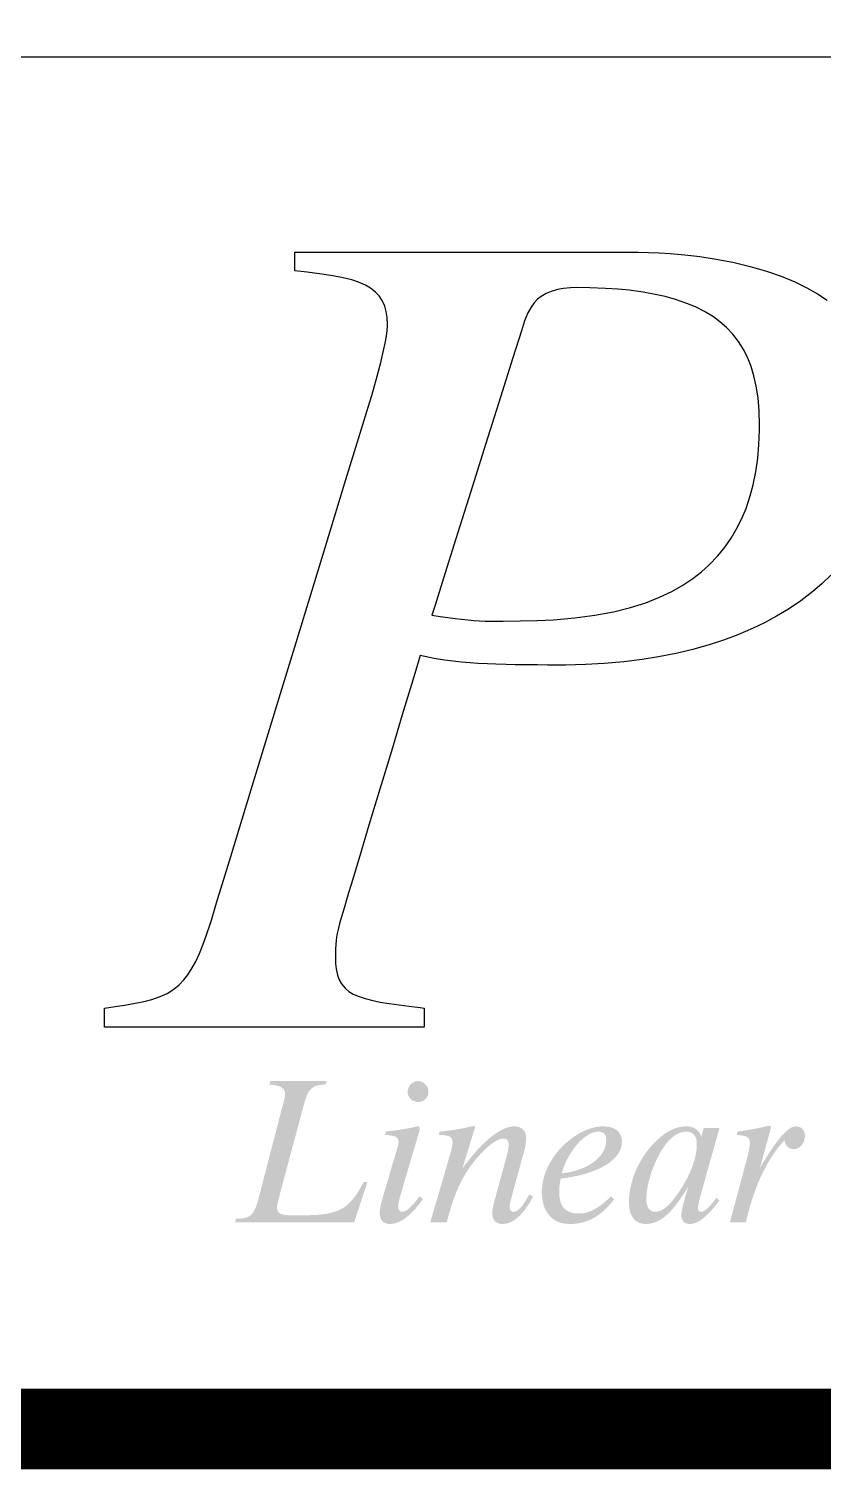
# Model space of a CAD drawing. Header units: millimetres. Extents: x 2335 to 2657, y 96 to 324.
# Drawn here: x 2480.76 to 2491.28, y 96.12 to 115.19 of the extents above; entities that cross this region are included whole.
import ezdxf

# ---------------------------------------------------------------- set-up
doc = ezdxf.new("R2010")
doc.units = ezdxf.units.MM
doc.header["$LTSCALE"] = 10
doc.layers.get('0').update_dxf_attribs({"linetype": 'CONTINUOUS'})
doc.layers.add('AM_4', color=3, linetype='CONTINUOUS', lineweight=25)

msp = doc.modelspace()

# ---------------------------------------------------------------- hatches: boundary and pattern name
h = msp.add_hatch(color=4)
edge = h.paths.add_edge_path()
edge.add_spline(control_points=[(2484.0879, 99.5035), (2484.0619, 99.5185), (2484.0485, 99.5484), (2484.0485, 99.6036), (2484.0587, 99.6453), (2484.0761, 99.7155)], knot_values=[0, 0, 0, 0, 0.7857143, 0.7857143, 1, 1, 1, 1], degree=3, periodic=0)
edge.add_spline(control_points=[(2484.0761, 99.7155), (2484.0824, 99.7328), (2484.0847, 99.7478), (2484.0863, 99.758)], knot_values=[0, 0, 0, 0, 1, 1, 1, 1], degree=3, periodic=0)
edge.add_spline(control_points=[(2484.0863, 99.758), (2484.195, 100.1632), (2484.3037, 100.5684), (2484.4125, 100.9736)], knot_values=[0, 0, 0, 0, 1, 1, 1, 1], degree=3, periodic=0)
edge.add_spline(control_points=[(2484.4125, 100.9736), (2484.4385, 101.0658), (2484.47, 101.128), (2484.5094, 101.1611)], knot_values=[0, 0, 0, 0, 1, 1, 1, 1], degree=3, periodic=0)
edge.add_spline(control_points=[(2484.5094, 101.1611), (2484.548, 101.1926), (2484.6086, 101.2092), (2484.689, 101.2116)], knot_values=[0, 0, 0, 0, 1, 1, 1, 1], degree=3, periodic=0)
edge.add_spline(control_points=[(2484.689, 101.2116), (2484.6953, 101.227), (2484.7016, 101.2425), (2484.7079, 101.258)], knot_values=[0, 0, 0, 0, 1, 1, 1, 1], degree=3, periodic=0)
edge.add_spline(control_points=[(2484.7079, 101.258), (2484.4589, 101.258), (2484.21, 101.258), (2483.961, 101.258)], knot_values=[0, 0, 0, 0, 1, 1, 1, 1], degree=3, periodic=0)
edge.add_spline(control_points=[(2483.961, 101.258), (2483.9566, 101.2425), (2483.9521, 101.227), (2483.9476, 101.2116)], knot_values=[0, 0, 0, 0, 1, 1, 1, 1], degree=3, periodic=0)
edge.add_spline(control_points=[(2483.9476, 101.2116), (2484.0241, 101.2045), (2484.0776, 101.1919), (2484.1091, 101.1729)], knot_values=[0, 0, 0, 0, 1, 1, 1, 1], degree=3, periodic=0)
edge.add_spline(control_points=[(2484.1091, 101.1729), (2484.1414, 101.1525), (2484.1556, 101.1209), (2484.1556, 101.0658), (2484.154, 101.05), (2484.1501, 101.0327)], knot_values=[0, 0, 0, 0, 0.7285714, 0.7285714, 1, 1, 1, 1], degree=3, periodic=0)
edge.add_spline(control_points=[(2484.1501, 101.0327), (2484.147, 101.013), (2484.1383, 100.9823), (2484.1265, 100.9421)], knot_values=[0, 0, 0, 0, 1, 1, 1, 1], degree=3, periodic=0)
edge.add_spline(control_points=[(2484.1265, 100.9421), (2484.017, 100.5209), (2483.9074, 100.0997), (2483.7719, 99.5784), (2483.7389, 99.5138), (2483.701, 99.4823)], knot_values=[0, 0, 0, 0, 0.8080655, 0.8080655, 1, 1, 1, 1], degree=3, periodic=0)
edge.add_spline(control_points=[(2483.701, 99.4823), (2483.664, 99.4492), (2483.6033, 99.4334), (2483.5167, 99.4342)], knot_values=[0, 0, 0, 0, 1, 1, 1, 1], degree=3, periodic=0)
edge.add_spline(control_points=[(2483.5049, 99.4342), (2483.5012, 99.419), (2483.4975, 99.4037), (2483.4938, 99.3885)], knot_values=[0, 0, 0, 0, 1, 1, 1, 1], degree=3, periodic=0)
edge.add_spline(control_points=[(2483.4938, 99.3885), (2484.0193, 99.3885), (2484.5448, 99.3885), (2485.0703, 99.3885)], knot_values=[0, 0, 0, 0, 1, 1, 1, 1], degree=3, periodic=0)
edge.add_spline(control_points=[(2485.0703, 99.3885), (2485.1294, 99.5655), (2485.1885, 99.7425), (2485.2476, 99.9195)], knot_values=[0, 0, 0, 0, 1, 1, 1, 1], degree=3, periodic=0)
edge.add_spline(control_points=[(2485.2476, 99.9195), (2485.2302, 99.9195), (2485.2129, 99.9195), (2485.1956, 99.9195)], knot_values=[0, 0, 0, 0, 1, 1, 1, 1], degree=3, periodic=0)
edge.add_spline(control_points=[(2485.1956, 99.9195), (2485.1136, 99.7501), (2485.0211, 99.6357), (2484.8166, 99.5098), (2484.6559, 99.4807), (2484.3754, 99.4807), (2484.3108, 99.4807), (2484.2462, 99.4807)], knot_values=[0, 0, 0, 0, 0.4340809, 0.4340809, 0.8696505, 0.8696505, 1, 1, 1, 1], degree=3, periodic=0)
edge.add_spline(control_points=[(2484.2462, 99.4807), (2484.1674, 99.4791), (2484.1139, 99.4862), (2484.0879, 99.5035)], knot_values=[0, 0, 0, 0, 1, 1, 1, 1], degree=3, periodic=0)
h = msp.add_hatch(color=4)
edge = h.paths.add_edge_path()
edge.add_spline(control_points=[(2486.0149, 101.0185), (2486.0425, 101.0445), (2486.0551, 101.0776), (2486.0551, 101.154), (2486.0425, 101.1856), (2486.0133, 101.2147)], knot_values=[0, 0, 0, 0, 0.5257732, 0.5257732, 1, 1, 1, 1], degree=3, periodic=0)
edge.add_spline(control_points=[(2486.0133, 101.2147), (2485.9866, 101.2423), (2485.9527, 101.2565), (2485.9156, 101.258)], knot_values=[0, 0, 0, 0, 1, 1, 1, 1], degree=3, periodic=0)
edge.add_spline(control_points=[(2485.9156, 101.258), (2485.881, 101.2565), (2485.8503, 101.2423), (2485.8219, 101.2131)], knot_values=[0, 0, 0, 0, 1, 1, 1, 1], degree=3, periodic=0)
edge.add_spline(control_points=[(2485.8219, 101.2131), (2485.7927, 101.184), (2485.7786, 101.1525), (2485.7786, 101.0792), (2485.7927, 101.0461), (2485.8203, 101.0201)], knot_values=[0, 0, 0, 0, 0.4731183, 0.4731183, 1, 1, 1, 1], degree=3, periodic=0)
edge.add_spline(control_points=[(2485.8203, 101.0201), (2485.8479, 100.9925), (2485.8794, 100.9791), (2485.9156, 100.9807)], knot_values=[0, 0, 0, 0, 1, 1, 1, 1], degree=3, periodic=0)
edge.add_spline(control_points=[(2485.9156, 100.9807), (2485.9558, 100.9791), (2485.9889, 100.9925), (2486.0149, 101.0185)], knot_values=[0, 0, 0, 0, 1, 1, 1, 1], degree=3, periodic=0)
h = msp.add_hatch(color=4)
edge = h.paths.add_edge_path()
edge.add_spline(control_points=[(2485.9298, 100.5773), (2485.933, 100.5868), (2485.9353, 100.5955), (2485.9369, 100.6041)], knot_values=[0, 0, 0, 0, 1, 1, 1, 1], degree=3, periodic=0)
edge.add_spline(control_points=[(2485.9369, 100.6041), (2485.9401, 100.6104), (2485.9401, 100.6175), (2485.9401, 100.6333), (2485.9385, 100.6404), (2485.933, 100.6475)], knot_values=[0, 0, 0, 0, 0.45, 0.45, 1, 1, 1, 1], degree=3, periodic=0)
edge.add_spline(control_points=[(2485.933, 100.6475), (2485.9275, 100.6538), (2485.9196, 100.6561), (2485.9101, 100.6577)], knot_values=[0, 0, 0, 0, 1, 1, 1, 1], degree=3, periodic=0)
edge.add_spline(control_points=[(2485.9101, 100.6577), (2485.907, 100.6561), (2485.8936, 100.6538), (2485.8676, 100.6475)], knot_values=[0, 0, 0, 0, 1, 1, 1, 1], degree=3, periodic=0)
edge.add_spline(control_points=[(2485.8676, 100.6475), (2485.7471, 100.6215), (2485.6194, 100.6018), (2485.4902, 100.5884)], knot_values=[0, 0, 0, 0, 1, 1, 1, 1], degree=3, periodic=0)
edge.add_spline(control_points=[(2485.4902, 100.5884), (2485.4868, 100.5731), (2485.4834, 100.5579), (2485.48, 100.5427)], knot_values=[0, 0, 0, 0, 1, 1, 1, 1], degree=3, periodic=0)
edge.add_spline(control_points=[(2485.48, 100.5427), (2485.5462, 100.5411), (2485.5942, 100.534), (2485.6194, 100.519)], knot_values=[0, 0, 0, 0, 1, 1, 1, 1], degree=3, periodic=0)
edge.add_spline(control_points=[(2485.6194, 100.519), (2485.6454, 100.5049), (2485.6588, 100.4804), (2485.6588, 100.4324), (2485.6533, 100.4024), (2485.6399, 100.3591)], knot_values=[0, 0, 0, 0, 0.6557377, 0.6557377, 1, 1, 1, 1], degree=3, periodic=0)
edge.add_spline(control_points=[(2485.6399, 100.3591), (2485.6394, 100.3581), (2485.6389, 100.357), (2485.6383, 100.356)], knot_values=[0, 0, 0, 0, 1, 1, 1, 1], degree=3, periodic=0)
edge.add_spline(control_points=[(2485.6383, 100.356), (2485.5779, 100.1516), (2485.5175, 99.9473), (2485.4571, 99.743)], knot_values=[0, 0, 0, 0, 1, 1, 1, 1], degree=3, periodic=0)
edge.add_spline(control_points=[(2485.4571, 99.743), (2485.4398, 99.68), (2485.4264, 99.6319), (2485.4193, 99.5989)], knot_values=[0, 0, 0, 0, 1, 1, 1, 1], degree=3, periodic=0)
edge.add_spline(control_points=[(2485.4193, 99.5989), (2485.4138, 99.5642), (2485.4091, 99.5358), (2485.4091, 99.4633), (2485.4209, 99.4255), (2485.4666, 99.3767), (2485.5005, 99.3649), (2485.61, 99.3649), (2485.6801, 99.3909), (2485.7541, 99.4476)], knot_values=[0, 0, 0, 0, 0.1192404, 0.1192404, 0.3656705, 0.3656705, 0.6121007, 0.6121007, 1, 1, 1, 1], degree=3, periodic=0)
edge.add_spline(control_points=[(2485.7541, 99.4476), (2485.829, 99.5019), (2485.9038, 99.5847), (2485.9818, 99.6942)], knot_values=[0, 0, 0, 0, 1, 1, 1, 1], degree=3, periodic=0)
edge.add_spline(control_points=[(2485.9818, 99.6942), (2485.9669, 99.7076), (2485.9519, 99.721), (2485.9369, 99.7344)], knot_values=[0, 0, 0, 0, 1, 1, 1, 1], degree=3, periodic=0)
edge.add_spline(control_points=[(2485.9369, 99.7344), (2485.8912, 99.6682), (2485.8495, 99.6162), (2485.8085, 99.5799)], knot_values=[0, 0, 0, 0, 1, 1, 1, 1], degree=3, periodic=0)
edge.add_spline(control_points=[(2485.8085, 99.5799), (2485.7683, 99.5429), (2485.7352, 99.5256), (2485.7092, 99.5272)], knot_values=[0, 0, 0, 0, 1, 1, 1, 1], degree=3, periodic=0)
edge.add_spline(control_points=[(2485.7092, 99.5272), (2485.6919, 99.5256), (2485.6793, 99.5311), (2485.6691, 99.5453)], knot_values=[0, 0, 0, 0, 1, 1, 1, 1], degree=3, periodic=0)
edge.add_spline(control_points=[(2485.6691, 99.5453), (2485.6588, 99.5587), (2485.6533, 99.5784), (2485.6533, 99.6146), (2485.6557, 99.6296), (2485.6588, 99.6469)], knot_values=[0, 0, 0, 0, 0.7608696, 0.7608696, 1, 1, 1, 1], degree=3, periodic=0)
edge.add_spline(control_points=[(2485.6588, 99.6469), (2485.6628, 99.6635), (2485.6691, 99.6855), (2485.6746, 99.7131)], knot_values=[0, 0, 0, 0, 1, 1, 1, 1], degree=3, periodic=0)
edge.add_spline(control_points=[(2485.6746, 99.7131), (2485.7597, 100.0012), (2485.8447, 100.2893), (2485.9298, 100.5773)], knot_values=[0, 0, 0, 0, 1, 1, 1, 1], degree=3, periodic=0)
h = msp.add_hatch(color=4)
edge = h.paths.add_edge_path()
edge.add_spline(control_points=[(2487.3393, 100.4056), (2487.3448, 100.4426), (2487.3479, 100.4773), (2487.3479, 100.5553), (2487.3353, 100.5915), (2487.2802, 100.6435), (2487.2416, 100.6561), (2487.1912, 100.6577)], knot_values=[0, 0, 0, 0, 0.2531646, 0.2531646, 0.6265823, 0.6265823, 1, 1, 1, 1], degree=3, periodic=0)
edge.add_spline(control_points=[(2487.1912, 100.6577), (2487.1013, 100.6561), (2486.995, 100.6082), (2486.7594, 100.415), (2486.6342, 100.2788), (2486.5042, 100.0991)], knot_values=[0, 0, 0, 0, 0.4983683, 0.4983683, 1, 1, 1, 1], degree=3, periodic=0)
edge.add_spline(control_points=[(2486.5042, 100.0991), (2486.5546, 100.2622), (2486.605, 100.4253), (2486.6554, 100.5884)], knot_values=[0, 0, 0, 0, 1, 1, 1, 1], degree=3, periodic=0)
edge.add_spline(control_points=[(2486.6554, 100.5884), (2486.6617, 100.6026), (2486.6657, 100.6128), (2486.6672, 100.6215)], knot_values=[0, 0, 0, 0, 1, 1, 1, 1], degree=3, periodic=0)
edge.add_spline(control_points=[(2486.6672, 100.6215), (2486.6696, 100.6278), (2486.6712, 100.6333), (2486.6712, 100.6459), (2486.6712, 100.6522), (2486.6688, 100.6561)], knot_values=[0, 0, 0, 0, 0.3125, 0.3125, 1, 1, 1, 1], degree=3, periodic=0)
edge.add_spline(control_points=[(2486.6688, 100.6561), (2486.6657, 100.6593), (2486.6617, 100.6609), (2486.6554, 100.6624)], knot_values=[0, 0, 0, 0, 1, 1, 1, 1], degree=3, periodic=0)
edge.add_spline(control_points=[(2486.6554, 100.6624), (2486.6531, 100.6609), (2486.6365, 100.6577), (2486.6097, 100.6538)], knot_values=[0, 0, 0, 0, 1, 1, 1, 1], degree=3, periodic=0)
edge.add_spline(control_points=[(2486.6097, 100.6538), (2486.4766, 100.6215), (2486.3395, 100.6002), (2486.2008, 100.5884)], knot_values=[0, 0, 0, 0, 1, 1, 1, 1], degree=3, periodic=0)
edge.add_spline(control_points=[(2486.2008, 100.5884), (2486.198, 100.5731), (2486.1951, 100.5579), (2486.1922, 100.5427)], knot_values=[0, 0, 0, 0, 1, 1, 1, 1], degree=3, periodic=0)
edge.add_spline(control_points=[(2486.1922, 100.5427), (2486.2001, 100.5427), (2486.2079, 100.5427), (2486.2158, 100.5427)], knot_values=[0, 0, 0, 0, 1, 1, 1, 1], degree=3, periodic=0)
edge.add_spline(control_points=[(2486.2158, 100.5427), (2486.2749, 100.5411), (2486.3167, 100.534), (2486.3395, 100.519)], knot_values=[0, 0, 0, 0, 1, 1, 1, 1], degree=3, periodic=0)
edge.add_spline(control_points=[(2486.3395, 100.519), (2486.3624, 100.5049), (2486.3742, 100.482), (2486.3742, 100.4324), (2486.371, 100.408), (2486.3655, 100.3796)], knot_values=[0, 0, 0, 0, 0.6190476, 0.6190476, 1, 1, 1, 1], degree=3, periodic=0)
edge.add_spline(control_points=[(2486.3655, 100.3796), (2486.36, 100.3489), (2486.3513, 100.3158), (2486.3395, 100.2788)], knot_values=[0, 0, 0, 0, 1, 1, 1, 1], degree=3, periodic=0)
edge.add_spline(control_points=[(2486.3395, 100.2788), (2486.2526, 99.982), (2486.1657, 99.6853), (2486.0787, 99.3885)], knot_values=[0, 0, 0, 0, 1, 1, 1, 1], degree=3, periodic=0)
edge.add_spline(control_points=[(2486.0787, 99.3885), (2486.1517, 99.3885), (2486.2247, 99.3885), (2486.2977, 99.3885)], knot_values=[0, 0, 0, 0, 1, 1, 1, 1], degree=3, periodic=0)
edge.add_spline(control_points=[(2486.2977, 99.3885), (2486.3482, 99.5815), (2486.3996, 99.7378), (2486.5097, 99.977), (2486.5753, 100.087), (2486.7334, 100.2827), (2486.8067, 100.3591), (2486.8752, 100.4143)], knot_values=[0, 0, 0, 0, 0.3373165, 0.3373165, 0.6665501, 0.6665501, 1, 1, 1, 1], degree=3, periodic=0)
edge.add_spline(control_points=[(2486.8752, 100.4143), (2486.9438, 100.467), (2487.0005, 100.4946), (2487.0454, 100.4962)], knot_values=[0, 0, 0, 0, 1, 1, 1, 1], degree=3, periodic=0)
edge.add_spline(control_points=[(2487.0454, 100.4962), (2487.0698, 100.4946), (2487.0887, 100.4875), (2487.0998, 100.4749)], knot_values=[0, 0, 0, 0, 1, 1, 1, 1], degree=3, periodic=0)
edge.add_spline(control_points=[(2487.0998, 100.4749), (2487.1116, 100.46), (2487.1171, 100.4403), (2487.1171, 100.3922), (2487.1141, 100.3693), (2487.1029, 100.3118), (2487.0943, 100.2724), (2487.0328, 100.0484), (2486.9847, 99.8733), (2486.9367, 99.6981)], knot_values=[0, 0, 0, 0, 0.2199794, 0.2199794, 0.3626687, 0.3626687, 0.5016366, 0.5016366, 1, 1, 1, 1], degree=3, periodic=0)
edge.add_spline(control_points=[(2486.9367, 99.6981), (2486.9257, 99.6524), (2486.9154, 99.613), (2486.9091, 99.5831)], knot_values=[0, 0, 0, 0, 1, 1, 1, 1], degree=3, periodic=0)
edge.add_spline(control_points=[(2486.9091, 99.5831), (2486.9036, 99.5516), (2486.8997, 99.5272), (2486.8997, 99.4618), (2486.9123, 99.4271), (2486.9351, 99.4027)], knot_values=[0, 0, 0, 0, 0.2891566, 0.2891566, 1, 1, 1, 1], degree=3, periodic=0)
edge.add_spline(control_points=[(2486.9351, 99.4027), (2486.9603, 99.3767), (2486.9934, 99.3649), (2487.1053, 99.3649), (2487.1738, 99.3924), (2487.24, 99.4531)], knot_values=[0, 0, 0, 0, 0.3732394, 0.3732394, 1, 1, 1, 1], degree=3, periodic=0)
edge.add_spline(control_points=[(2487.24, 99.4531), (2487.3062, 99.5106), (2487.3739, 99.602), (2487.4401, 99.7257)], knot_values=[0, 0, 0, 0, 1, 1, 1, 1], degree=3, periodic=0)
edge.add_spline(control_points=[(2487.4401, 99.7257), (2487.4238, 99.7365), (2487.4075, 99.7472), (2487.3913, 99.758)], knot_values=[0, 0, 0, 0, 1, 1, 1, 1], degree=3, periodic=0)
edge.add_spline(control_points=[(2487.3913, 99.758), (2487.3479, 99.6768), (2487.3093, 99.6193), (2487.2762, 99.5815)], knot_values=[0, 0, 0, 0, 1, 1, 1, 1], degree=3, periodic=0)
edge.add_spline(control_points=[(2487.2762, 99.5815), (2487.2424, 99.5445), (2487.2124, 99.5256), (2487.1864, 99.5272)], knot_values=[0, 0, 0, 0, 1, 1, 1, 1], degree=3, periodic=0)
edge.add_spline(control_points=[(2487.1864, 99.5272), (2487.1691, 99.5256), (2487.1549, 99.5311), (2487.1447, 99.5429)], knot_values=[0, 0, 0, 0, 1, 1, 1, 1], degree=3, periodic=0)
edge.add_spline(control_points=[(2487.1447, 99.5429), (2487.136, 99.5524), (2487.1305, 99.5689), (2487.1305, 99.6036), (2487.1329, 99.6217), (2487.1376, 99.6453)], knot_values=[0, 0, 0, 0, 0.6136364, 0.6136364, 1, 1, 1, 1], degree=3, periodic=0)
edge.add_spline(control_points=[(2487.1376, 99.6453), (2487.1431, 99.6666), (2487.1518, 99.7013), (2487.1636, 99.7478)], knot_values=[0, 0, 0, 0, 1, 1, 1, 1], degree=3, periodic=0)
edge.add_spline(control_points=[(2487.1636, 99.7478), (2487.2124, 99.9266), (2487.2613, 100.1054), (2487.3101, 100.2843)], knot_values=[0, 0, 0, 0, 1, 1, 1, 1], degree=3, periodic=0)
edge.add_spline(control_points=[(2487.3101, 100.2843), (2487.3235, 100.326), (2487.3338, 100.3662), (2487.3393, 100.4056)], knot_values=[0, 0, 0, 0, 1, 1, 1, 1], degree=3, periodic=0)
h = msp.add_hatch(color=4)
edge = h.paths.add_edge_path()
edge.add_spline(control_points=[(2487.8065, 99.9652), (2488.0593, 99.9959), (2488.2567, 100.0556), (2488.5454, 100.2323), (2488.6171, 100.3363), (2488.6171, 100.519), (2488.5959, 100.5687), (2488.5525, 100.6041)], knot_values=[0, 0, 0, 0, 0.3964165, 0.3964165, 0.7918678, 0.7918678, 1, 1, 1, 1], degree=3, periodic=0)
edge.add_spline(control_points=[(2488.5525, 100.6041), (2488.5092, 100.6388), (2488.4462, 100.6561), (2488.3635, 100.6577)], knot_values=[0, 0, 0, 0, 1, 1, 1, 1], degree=3, periodic=0)
edge.add_spline(control_points=[(2488.3635, 100.6577), (2488.2752, 100.6561), (2488.183, 100.6301), (2488.0853, 100.5813)], knot_values=[0, 0, 0, 0, 1, 1, 1, 1], degree=3, periodic=0)
edge.add_spline(control_points=[(2488.0853, 100.5813), (2487.9869, 100.5309), (2487.8963, 100.4615), (2487.8112, 100.3749)], knot_values=[0, 0, 0, 0, 1, 1, 1, 1], degree=3, periodic=0)
edge.add_spline(control_points=[(2487.8112, 100.3749), (2487.73, 100.2866), (2487.667, 100.1921), (2487.6221, 100.0905)], knot_values=[0, 0, 0, 0, 1, 1, 1, 1], degree=3, periodic=0)
edge.add_spline(control_points=[(2487.6221, 100.0905), (2487.5788, 99.9873), (2487.5575, 99.8856), (2487.5559, 99.7864)], knot_values=[0, 0, 0, 0, 1, 1, 1, 1], degree=3, periodic=0)
edge.add_spline(control_points=[(2487.5559, 99.7864), (2487.5575, 99.6524), (2487.5906, 99.5484), (2487.6568, 99.4752)], knot_values=[0, 0, 0, 0, 1, 1, 1, 1], degree=3, periodic=0)
edge.add_spline(control_points=[(2487.6568, 99.4752), (2487.7229, 99.3995), (2487.8151, 99.3649), (2488.0444, 99.3649), (2488.148, 99.3907), (2488.3359, 99.4949), (2488.4273, 99.5784), (2488.5139, 99.691)], knot_values=[0, 0, 0, 0, 0.3445144, 0.3445144, 0.6728436, 0.6728436, 1, 1, 1, 1], degree=3, periodic=0)
edge.add_spline(control_points=[(2488.5139, 99.691), (2488.5008, 99.7055), (2488.4877, 99.7199), (2488.4745, 99.7344)], knot_values=[0, 0, 0, 0, 1, 1, 1, 1], degree=3, periodic=0)
edge.add_spline(control_points=[(2488.4745, 99.7344), (2488.4028, 99.6579), (2488.3288, 99.6004), (2488.2555, 99.561)], knot_values=[0, 0, 0, 0, 1, 1, 1, 1], degree=3, periodic=0)
edge.add_spline(control_points=[(2488.2555, 99.561), (2488.183, 99.5209), (2488.1129, 99.5019), (2488.046, 99.5035)], knot_values=[0, 0, 0, 0, 1, 1, 1, 1], degree=3, periodic=0)
edge.add_spline(control_points=[(2488.046, 99.5035), (2487.9593, 99.5019), (2487.8947, 99.5256), (2487.8514, 99.5744)], knot_values=[0, 0, 0, 0, 1, 1, 1, 1], degree=3, periodic=0)
edge.add_spline(control_points=[(2487.8514, 99.5744), (2487.808, 99.6209), (2487.7868, 99.6926), (2487.7868, 99.8084), (2487.7883, 99.8328), (2487.7907, 99.8644)], knot_values=[0, 0, 0, 0, 0.8367347, 0.8367347, 1, 1, 1, 1], degree=3, periodic=0)
edge.add_spline(control_points=[(2487.7907, 99.8644), (2487.7938, 99.8935), (2487.7994, 99.9282), (2487.8065, 99.9652)], knot_values=[0, 0, 0, 0, 1, 1, 1, 1], degree=3, periodic=0)
edge = h.paths.add_edge_path(flags=16)
edge.add_spline(control_points=[(2488.3824, 100.56), (2488.4013, 100.5395), (2488.4099, 100.5135), (2488.4099, 100.3678), (2488.3564, 100.2709), (2488.25, 100.1905)], knot_values=[0, 0, 0, 0, 0.2162162, 0.2162162, 1, 1, 1, 1], degree=3, periodic=0)
edge.add_spline(control_points=[(2488.25, 100.1905), (2488.1429, 100.1078), (2488.0003, 100.0566), (2487.8183, 100.0345)], knot_values=[0, 0, 0, 0, 1, 1, 1, 1], degree=3, periodic=0)
edge.add_spline(control_points=[(2487.8183, 100.0345), (2487.8687, 100.1945), (2487.9412, 100.3276), (2488.0349, 100.4316)], knot_values=[0, 0, 0, 0, 1, 1, 1, 1], degree=3, periodic=0)
edge.add_spline(control_points=[(2488.0349, 100.4316), (2488.1303, 100.5348), (2488.2209, 100.5868), (2488.3075, 100.5884)], knot_values=[0, 0, 0, 0, 1, 1, 1, 1], degree=3, periodic=0)
edge.add_spline(control_points=[(2488.3075, 100.5884), (2488.339, 100.5868), (2488.365, 100.5773), (2488.3824, 100.56)], knot_values=[0, 0, 0, 0, 1, 1, 1, 1], degree=3, periodic=0)
h = msp.add_hatch(color=4)
edge = h.paths.add_edge_path()
edge.add_spline(control_points=[(2489.91, 100.6349), (2489.8406, 100.6349), (2489.7713, 100.6349), (2489.702, 100.6349)], knot_values=[0, 0, 0, 0, 1, 1, 1, 1], degree=3, periodic=0)
edge.add_spline(control_points=[(2489.702, 100.6349), (2489.6904, 100.5957), (2489.6789, 100.5566), (2489.6673, 100.5175)], knot_values=[0, 0, 0, 0, 1, 1, 1, 1], degree=3, periodic=0)
edge.add_spline(control_points=[(2489.6673, 100.5175), (2489.6587, 100.5608), (2489.6358, 100.5947), (2489.6011, 100.6199)], knot_values=[0, 0, 0, 0, 1, 1, 1, 1], degree=3, periodic=0)
edge.add_spline(control_points=[(2489.6011, 100.6199), (2489.5665, 100.6435), (2489.5216, 100.6561), (2489.4672, 100.6577)], knot_values=[0, 0, 0, 0, 1, 1, 1, 1], degree=3, periodic=0)
edge.add_spline(control_points=[(2489.4672, 100.6577), (2489.3806, 100.6561), (2489.2939, 100.6278), (2489.2057, 100.5726)], knot_values=[0, 0, 0, 0, 1, 1, 1, 1], degree=3, periodic=0)
edge.add_spline(control_points=[(2489.2057, 100.5726), (2489.1198, 100.5167), (2489.0347, 100.4355), (2488.9504, 100.33)], knot_values=[0, 0, 0, 0, 1, 1, 1, 1], degree=3, periodic=0)
edge.add_spline(control_points=[(2488.9504, 100.33), (2488.8755, 100.2291), (2488.8165, 100.1196), (2488.7731, 100.0014)], knot_values=[0, 0, 0, 0, 1, 1, 1, 1], degree=3, periodic=0)
edge.add_spline(control_points=[(2488.7731, 100.0014), (2488.7329, 99.8817), (2488.7109, 99.7659), (2488.7101, 99.6564)], knot_values=[0, 0, 0, 0, 1, 1, 1, 1], degree=3, periodic=0)
edge.add_spline(control_points=[(2488.7101, 99.6564), (2488.7109, 99.561), (2488.7314, 99.4893), (2488.7692, 99.4405)], knot_values=[0, 0, 0, 0, 1, 1, 1, 1], degree=3, periodic=0)
edge.add_spline(control_points=[(2488.7692, 99.4405), (2488.8078, 99.3885), (2488.8629, 99.3649), (2489.0268, 99.3649), (2489.1162, 99.4016), (2489.2923, 99.5555), (2489.3908, 99.6839), (2489.4987, 99.8644)], knot_values=[0, 0, 0, 0, 0.2814038, 0.2814038, 0.6432088, 0.6432088, 1, 1, 1, 1], degree=3, periodic=0)
edge.add_spline(control_points=[(2489.4987, 99.8644), (2489.4625, 99.7462), (2489.4381, 99.6595), (2489.4255, 99.6059)], knot_values=[0, 0, 0, 0, 1, 1, 1, 1], degree=3, periodic=0)
edge.add_spline(control_points=[(2489.4255, 99.6059), (2489.4121, 99.5516), (2489.405, 99.5122), (2489.405, 99.4444), (2489.4152, 99.4145), (2489.4341, 99.394)], knot_values=[0, 0, 0, 0, 0.3604651, 0.3604651, 1, 1, 1, 1], degree=3, periodic=0)
edge.add_spline(control_points=[(2489.4341, 99.394), (2489.4538, 99.3735), (2489.4814, 99.3649), (2489.5728, 99.3649), (2489.6319, 99.3901), (2489.6965, 99.4429)], knot_values=[0, 0, 0, 0, 0.3965517, 0.3965517, 1, 1, 1, 1], degree=3, periodic=0)
edge.add_spline(control_points=[(2489.6965, 99.4429), (2489.7627, 99.4949), (2489.832, 99.5729), (2489.9068, 99.6768)], knot_values=[0, 0, 0, 0, 1, 1, 1, 1], degree=3, periodic=0)
edge.add_spline(control_points=[(2489.9068, 99.6768), (2489.894, 99.6884), (2489.8811, 99.7), (2489.8682, 99.7115)], knot_values=[0, 0, 0, 0, 1, 1, 1, 1], degree=3, periodic=0)
edge.add_spline(control_points=[(2489.8682, 99.7115), (2489.8194, 99.6438), (2489.7784, 99.5957), (2489.7469, 99.5689)], knot_values=[0, 0, 0, 0, 1, 1, 1, 1], degree=3, periodic=0)
edge.add_spline(control_points=[(2489.7469, 99.5689), (2489.717, 99.5398), (2489.691, 99.5256), (2489.6705, 99.5272)], knot_values=[0, 0, 0, 0, 1, 1, 1, 1], degree=3, periodic=0)
edge.add_spline(control_points=[(2489.6705, 99.5272), (2489.6579, 99.5256), (2489.6461, 99.5279), (2489.6374, 99.5366)], knot_values=[0, 0, 0, 0, 1, 1, 1, 1], degree=3, periodic=0)
edge.add_spline(control_points=[(2489.6374, 99.5366), (2489.6287, 99.5429), (2489.6232, 99.5524), (2489.6232, 99.5784), (2489.6271, 99.6036), (2489.6327, 99.6351)], knot_values=[0, 0, 0, 0, 0.4545455, 0.4545455, 1, 1, 1, 1], degree=3, periodic=0)
edge.add_spline(control_points=[(2489.6327, 99.6351), (2489.6405, 99.6666), (2489.65, 99.706), (2489.6618, 99.7517)], knot_values=[0, 0, 0, 0, 1, 1, 1, 1], degree=3, periodic=0)
edge.add_spline(control_points=[(2489.6618, 99.7517), (2489.7445, 100.0461), (2489.8273, 100.3405), (2489.91, 100.6349)], knot_values=[0, 0, 0, 0, 1, 1, 1, 1], degree=3, periodic=0)
edge = h.paths.add_edge_path(flags=16)
edge.add_spline(control_points=[(2489.5736, 100.545), (2489.5988, 100.5167), (2489.6098, 100.4749), (2489.6098, 100.3363), (2489.5925, 100.2425), (2489.5555, 100.1417)], knot_values=[0, 0, 0, 0, 0.3977273, 0.3977273, 1, 1, 1, 1], degree=3, periodic=0)
edge.add_spline(control_points=[(2489.5555, 100.1417), (2489.5192, 100.0377), (2489.4672, 99.9337), (2489.3979, 99.8281)], knot_values=[0, 0, 0, 0, 1, 1, 1, 1], degree=3, periodic=0)
edge.add_spline(control_points=[(2489.3979, 99.8281), (2489.3317, 99.7241), (2489.2707, 99.6481), (2489.1615, 99.55), (2489.108, 99.5256), (2489.0575, 99.5272)], knot_values=[0, 0, 0, 0, 0.502003, 0.502003, 1, 1, 1, 1], degree=3, periodic=0)
edge.add_spline(control_points=[(2489.0575, 99.5272), (2489.0213, 99.5256), (2488.9921, 99.5398), (2488.9725, 99.5689)], knot_values=[0, 0, 0, 0, 1, 1, 1, 1], degree=3, periodic=0)
edge.add_spline(control_points=[(2488.9725, 99.5689), (2488.952, 99.5957), (2488.9409, 99.6367), (2488.9409, 99.7761), (2488.9563, 99.8747), (2489.0197, 100.092), (2489.0646, 100.1976), (2489.1198, 100.3)], knot_values=[0, 0, 0, 0, 0.2346439, 0.2346439, 0.61988, 0.61988, 1, 1, 1, 1], degree=3, periodic=0)
edge.add_spline(control_points=[(2489.1198, 100.3), (2489.1726, 100.3938), (2489.2293, 100.4663), (2489.2884, 100.5151)], knot_values=[0, 0, 0, 0, 1, 1, 1, 1], degree=3, periodic=0)
edge.add_spline(control_points=[(2489.2884, 100.5151), (2489.349, 100.5624), (2489.4097, 100.5868), (2489.4704, 100.5884)], knot_values=[0, 0, 0, 0, 1, 1, 1, 1], degree=3, periodic=0)
edge.add_spline(control_points=[(2489.4704, 100.5884), (2489.5161, 100.5868), (2489.5507, 100.5726), (2489.5736, 100.545)], knot_values=[0, 0, 0, 0, 1, 1, 1, 1], degree=3, periodic=0)
h = msp.add_hatch(color=4)
edge = h.paths.add_edge_path()
edge.add_spline(control_points=[(2490.998, 100.4064), (2491.0263, 100.4387), (2491.0413, 100.4804), (2491.0413, 100.5671), (2491.0311, 100.5986), (2491.009, 100.6215)], knot_values=[0, 0, 0, 0, 0.5636364, 0.5636364, 1, 1, 1, 1], degree=3, periodic=0)
edge.add_spline(control_points=[(2491.009, 100.6215), (2490.9893, 100.6451), (2490.9602, 100.6561), (2490.9223, 100.6577)], knot_values=[0, 0, 0, 0, 1, 1, 1, 1], degree=3, periodic=0)
edge.add_spline(control_points=[(2490.9223, 100.6577), (2490.868, 100.6561), (2490.7998, 100.6108), (2490.6442, 100.4269), (2490.5536, 100.2898), (2490.4465, 100.107)], knot_values=[0, 0, 0, 0, 0.4987539, 0.4987539, 1, 1, 1, 1], degree=3, periodic=0)
edge.add_spline(control_points=[(2490.4465, 100.107), (2490.4917, 100.2722), (2490.5368, 100.4374), (2490.582, 100.6026)], knot_values=[0, 0, 0, 0, 1, 1, 1, 1], degree=3, periodic=0)
edge.add_spline(control_points=[(2490.582, 100.6026), (2490.5852, 100.6104), (2490.5883, 100.6175), (2490.5891, 100.6246)], knot_values=[0, 0, 0, 0, 1, 1, 1, 1], degree=3, periodic=0)
edge.add_spline(control_points=[(2490.5891, 100.6246), (2490.5907, 100.6301), (2490.5907, 100.6364), (2490.5907, 100.6506), (2490.5891, 100.6561), (2490.5867, 100.6593)], knot_values=[0, 0, 0, 0, 0.3888889, 0.3888889, 1, 1, 1, 1], degree=3, periodic=0)
edge.add_spline(control_points=[(2490.5867, 100.6593), (2490.5836, 100.6624), (2490.5749, 100.6632), (2490.5623, 100.6648)], knot_values=[0, 0, 0, 0, 1, 1, 1, 1], degree=3, periodic=0)
edge.add_spline(control_points=[(2490.5623, 100.6648), (2490.5623, 100.6632), (2490.5174, 100.6538), (2490.4276, 100.6364)], knot_values=[0, 0, 0, 0, 1, 1, 1, 1], degree=3, periodic=0)
edge.add_spline(control_points=[(2490.4276, 100.6364), (2490.3386, 100.6159), (2490.2448, 100.6002), (2490.1479, 100.5884)], knot_values=[0, 0, 0, 0, 1, 1, 1, 1], degree=3, periodic=0)
edge.add_spline(control_points=[(2490.1479, 100.5884), (2490.1455, 100.5731), (2490.1432, 100.5579), (2490.1408, 100.5427)], knot_values=[0, 0, 0, 0, 1, 1, 1, 1], degree=3, periodic=0)
edge.add_spline(control_points=[(2490.1408, 100.5427), (2490.2101, 100.538), (2490.2566, 100.5293), (2490.2795, 100.5151)], knot_values=[0, 0, 0, 0, 1, 1, 1, 1], degree=3, periodic=0)
edge.add_spline(control_points=[(2490.2795, 100.5151), (2490.3023, 100.4993), (2490.3126, 100.4733), (2490.3126, 100.4166), (2490.3094, 100.3898), (2490.3023, 100.3536)], knot_values=[0, 0, 0, 0, 0.6388889, 0.6388889, 1, 1, 1, 1], degree=3, periodic=0)
edge.add_spline(control_points=[(2490.3023, 100.3536), (2490.2968, 100.3158), (2490.2866, 100.274), (2490.2724, 100.2275)], knot_values=[0, 0, 0, 0, 1, 1, 1, 1], degree=3, periodic=0)
edge.add_spline(control_points=[(2490.2724, 100.2275), (2490.1978, 99.9479), (2490.1232, 99.6682), (2490.0486, 99.3885)], knot_values=[0, 0, 0, 0, 1, 1, 1, 1], degree=3, periodic=0)
edge.add_spline(control_points=[(2490.0486, 99.3885), (2490.1188, 99.3885), (2490.1889, 99.3885), (2490.259, 99.3885)], knot_values=[0, 0, 0, 0, 1, 1, 1, 1], degree=3, periodic=0)
edge.add_spline(control_points=[(2490.259, 99.3885), (2490.3165, 99.6296), (2490.3865, 99.8404), (2490.5576, 100.2015), (2490.6576, 100.352), (2490.7711, 100.4733)], knot_values=[0, 0, 0, 0, 0.5026755, 0.5026755, 1, 1, 1, 1], degree=3, periodic=0)
edge.add_spline(control_points=[(2490.7711, 100.4733), (2490.7758, 100.4371), (2490.7884, 100.408), (2490.8113, 100.3883)], knot_values=[0, 0, 0, 0, 1, 1, 1, 1], degree=3, periodic=0)
edge.add_spline(control_points=[(2490.8113, 100.3883), (2490.8349, 100.3662), (2490.8609, 100.356), (2490.8924, 100.3575)], knot_values=[0, 0, 0, 0, 1, 1, 1, 1], degree=3, periodic=0)
edge.add_spline(control_points=[(2490.8924, 100.3575), (2490.9326, 100.356), (2490.9688, 100.3725), (2490.998, 100.4064)], knot_values=[0, 0, 0, 0, 1, 1, 1, 1], degree=3, periodic=0)

# ---------------------------------------------------------------- linework, layer by layer
msp.add_lwpolyline([(2335.6655, 96.6513, 1.0666, 1.0666, 0), (2656.4777, 96.6513, 1.0666, 1.0666, 0), (2656.4777, 323.9275, 1.0666, 1.0666, 0), (2335.6655, 323.9275, 1.0666, 1.0666, 0)], format="xyseb", close=True)
for points in [[(2491.3838, 107.9535, 0), (2491.2663, 107.8425, 0), (2491.1472, 107.7407, 0), (2490.9856, 107.617, 0), (2490.8242, 107.5076, 0), (2490.6645, 107.4112, 0), (2490.5076, 107.3264, 0), (2490.3544, 107.2521, 0), (2490.1548, 107.1663, 0), (2489.9647, 107.095, 0), (2489.7849, 107.036, 0), (2489.5583, 106.9718, 0), (2489.3521, 106.9226, 0), (2489.1021, 106.8733, 0), (2488.8871, 106.8393, 0), (2488.6413, 106.809, 0), (2488.3805, 106.7862, 0), (2488.1329, 106.7726, 0), (2487.8685, 106.766, 0), (2487.7781, 106.7656, 0), (2487.6299, 106.7659, 0), (2487.4972, 106.7666, 0), (2487.3402, 106.7681, 0), (2487.2041, 106.7702, 0), (2487.0856, 106.7728, 0), (2486.9494, 106.7768, 0), (2486.8351, 106.7813, 0), (2486.708, 106.7878, 0), (2486.6053, 106.7946, 0), (2486.4946, 106.8038, 0), (2486.3807, 106.816, 0), (2486.2689, 106.8311, 0), (2486.1307, 106.8544, 0), (2485.9458, 106.8913, 0), (2485.9144, 106.7873, 0), (2485.8301, 106.5085, 0), (2485.7082, 106.1049, 0), (2485.5637, 105.6264, 0), (2485.4116, 105.1229, 0), (2485.2671, 104.6444, 0), (2485.1452, 104.2408, 0), (2485.061, 103.962, 0), (2485.0296, 103.858, 0), (2484.9965, 103.7476, 0), (2484.9686, 103.6546, 0), (2484.9452, 103.5759, 0), (2484.9195, 103.4884, 0), (2484.8992, 103.4176, 0), (2484.8782, 103.3421, 0), (2484.8586, 103.2658, 0), (2484.8423, 103.1925, 0), (2484.831, 103.1238, 0), (2484.8228, 103.0074, 0), (2484.822, 102.9294, 0), (2484.822, 102.8997, 0), (2484.8247, 102.8141, 0), (2484.8324, 102.7415, 0), (2484.8497, 102.6606, 0), (2484.8738, 102.5954, 0), (2484.9033, 102.5426, 0), (2484.9501, 102.4864, 0), (2485.0024, 102.4432, 0), (2485.0583, 102.4096, 0), (2485.1368, 102.3749, 0), (2485.2156, 102.349, 0), (2485.3194, 102.3229, 0), (2485.4157, 102.3037, 0), (2485.5328, 102.2842, 0), (2485.665, 102.2653, 0), (2485.7973, 102.248, 0), (2485.9456, 102.2297, 0), (2485.9978, 102.2233, 0), (2485.9978, 102.2146, 0), (2485.9978, 102.1916, 0), (2485.9978, 102.1581, 0), (2485.9978, 102.1185, 0), (2485.9978, 102.0769, 0), (2485.9978, 102.0372, 0), (2485.9978, 102.0038, 0), (2485.9978, 101.9807, 0), (2485.9978, 101.9721, 0), (2485.8526, 101.9721, 0), (2485.4633, 101.9721, 0), (2484.8997, 101.9721, 0), (2484.2315, 101.9721, 0), (2483.5284, 101.9721, 0), (2482.8603, 101.9721, 0), (2482.2967, 101.9721, 0), (2481.9074, 101.9721, 0), (2481.7621, 101.9721, 0), (2481.7621, 101.9807, 0), (2481.7621, 102.0038, 0), (2481.7621, 102.0372, 0), (2481.7621, 102.0769, 0), (2481.7621, 102.1185, 0), (2481.7621, 102.1581, 0), (2481.7621, 102.1916, 0), (2481.7621, 102.2146, 0), (2481.7621, 102.2233, 0), (2481.9049, 102.2438, 0), (2482.0289, 102.2626, 0), (2482.1712, 102.287, 0), (2482.2902, 102.3116, 0), (2482.3905, 102.3377, 0), (2482.5024, 102.376, 0), (2482.5932, 102.4179, 0), (2482.668, 102.4632, 0), (2482.7501, 102.5286, 0), (2482.8156, 102.5965, 0), (2482.8689, 102.665, 0), (2482.9274, 102.7563, 0), (2482.9735, 102.8422, 0), (2483.0227, 102.9484, 0), (2483.072, 103.0703, 0), (2483.1169, 103.1946, 0), (2483.1636, 103.3363, 0), (2483.1794, 103.3868, 0), (2483.2493, 103.6158, 0), (2483.4369, 104.2297, 0), (2483.7083, 105.1184, 0), (2484.0302, 106.1721, 0), (2484.3688, 107.2808, 0), (2484.6907, 108.3344, 0), (2484.9621, 109.2232, 0), (2485.1496, 109.837, 0), (2485.2196, 110.0661, 0), (2485.2572, 110.182, 0), (2485.3046, 110.3365, 0), (2485.3773, 110.5921, 0), (2485.4278, 110.7875, 0), (2485.4608, 110.9289, 0), (2485.4816, 111.0288, 0), (2485.4981, 111.1209, 0), (2485.5083, 111.1945, 0), (2485.5133, 111.2578, 0), (2485.5137, 111.2758, 0), (2485.509, 111.3691, 0), (2485.496, 111.4484, 0), (2485.4765, 111.5159, 0), (2485.4421, 111.5913, 0), (2485.401, 111.6523, 0), (2485.3552, 111.7018, 0), (2485.2889, 111.7547, 0), (2485.2204, 111.7953, 0), (2485.1276, 111.8363, 0), (2485.0383, 111.8659, 0), (2484.9253, 111.8945, 0), (2484.7903, 111.9202, 0), (2484.6417, 111.9422, 0), (2484.447, 111.9656, 0), (2484.2859, 111.9833, 0), (2484.2859, 111.9919, 0), (2484.2859, 112.015, 0), (2484.2859, 112.0484, 0), (2484.2859, 112.0881, 0), (2484.2859, 112.1298, 0), (2484.2859, 112.1695, 0), (2484.2859, 112.2029, 0), (2484.2859, 112.226, 0), (2484.2859, 112.2347, 0)], [(2484.2859, 112.2347, 0), (2484.4329, 112.2347, 0), (2484.827, 112.2347, 0), (2485.3974, 112.2347, 0), (2486.0738, 112.2347, 0), (2486.7854, 112.2347, 0), (2487.4618, 112.2347, 0), (2488.0322, 112.2347, 0), (2488.4263, 112.2347, 0), (2488.5733, 112.2347, 0), (2488.6518, 112.2345, 0), (2488.7392, 112.2339, 0), (2488.8335, 112.2324, 0), (2488.9682, 112.2287, 0), (2489.1095, 112.2224, 0), (2489.2545, 112.2134, 0), (2489.4516, 112.1964, 0), (2489.6475, 112.1739, 0), (2489.8391, 112.1457, 0), (2490.0863, 112.0995, 0), (2490.3181, 112.0445, 0), (2490.5324, 111.9819, 0), (2490.7284, 111.913, 0), (2490.9061, 111.8391, 0), (2491.0661, 111.7613, 0), (2491.2092, 111.6809, 0), (2491.3366, 111.5988, 0)], [(2486.1013, 107.4254, 0), (2486.2116, 107.4103, 0), (2486.3129, 107.3965, 0), (2486.4066, 107.3841, 0), (2486.4939, 107.3732, 0), (2486.576, 107.3641, 0), (2486.6543, 107.3567, 0), (2486.73, 107.3513, 0), (2486.8045, 107.3479, 0), (2486.8789, 107.3468, 0), (2487.0442, 107.347, 0), (2487.2689, 107.3491, 0), (2487.4925, 107.355, 0), (2487.7114, 107.366, 0), (2487.9941, 107.39, 0), (2488.2592, 107.4251, 0), (2488.5045, 107.4709, 0), (2488.729, 107.5267, 0), (2488.9326, 107.5913, 0), (2489.1158, 107.6634, 0), (2489.2799, 107.7415, 0), (2489.4259, 107.8243, 0), (2489.5554, 107.9105, 0), (2489.6697, 107.9989, 0), (2489.7704, 108.0886, 0), (2489.8871, 108.21, 0), (2489.9845, 108.33, 0), (2490.0656, 108.447, 0), (2490.1327, 108.56, 0), (2490.2056, 108.7054, 0), (2490.2617, 108.8405, 0), (2490.3178, 109.0073, 0), (2490.3565, 109.1534, 0), (2490.391, 109.3231, 0), (2490.417, 109.5062, 0), (2490.4325, 109.6827, 0), (2490.44, 109.8739, 0), (2490.4405, 109.9398, 0), (2490.4354, 110.1316, 0), (2490.4207, 110.3036, 0), (2490.3973, 110.4578, 0), (2490.3662, 110.596, 0), (2490.3282, 110.7199, 0), (2490.2843, 110.8308, 0), (2490.2354, 110.9301, 0), (2490.1628, 111.0475, 0), (2490.0844, 111.1486, 0), (2490.0016, 111.2355, 0), (2489.916, 111.3103, 0), (2489.8288, 111.3746, 0), (2489.7103, 111.4473, 0), (2489.5928, 111.5066, 0), (2489.478, 111.5547, 0), (2489.3287, 111.6061, 0), (2489.1886, 111.6449, 0), (2489.0591, 111.6741, 0), (2488.8997, 111.7028, 0), (2488.7127, 111.7279, 0), (2488.5612, 111.7426, 0), (2488.3991, 111.7535, 0), (2488.1909, 111.7613, 0), (2488.0202, 111.7631, 0), (2487.9364, 111.7608, 0), (2487.8416, 111.7516, 0), (2487.7638, 111.7373, 0), (2487.6798, 111.7131, 0), (2487.6148, 111.6857, 0), (2487.5485, 111.6469, 0), (2487.5004, 111.609, 0), (2487.4541, 111.5613, 0), (2487.4133, 111.5058, 0), (2487.3709, 111.4279, 0), (2487.3285, 111.3232, 0), (2487.2864, 111.1895, 0), (2487.1737, 110.8313, 0), (2487.0104, 110.3126, 0), (2486.8168, 109.6978, 0), (2486.6131, 109.0508, 0), (2486.4195, 108.4359, 0), (2486.2562, 107.9173, 0), (2486.1434, 107.5591, 0), (2486.1013, 107.4254, 0)]]:
    msp.add_polyline3d(points)
at = {"layer": 'AM_4'}
msp.add_line((2457.2403, 114.818), (2656.4777, 114.818), dxfattribs=at)

doc.saveas('drawing.dxf')
